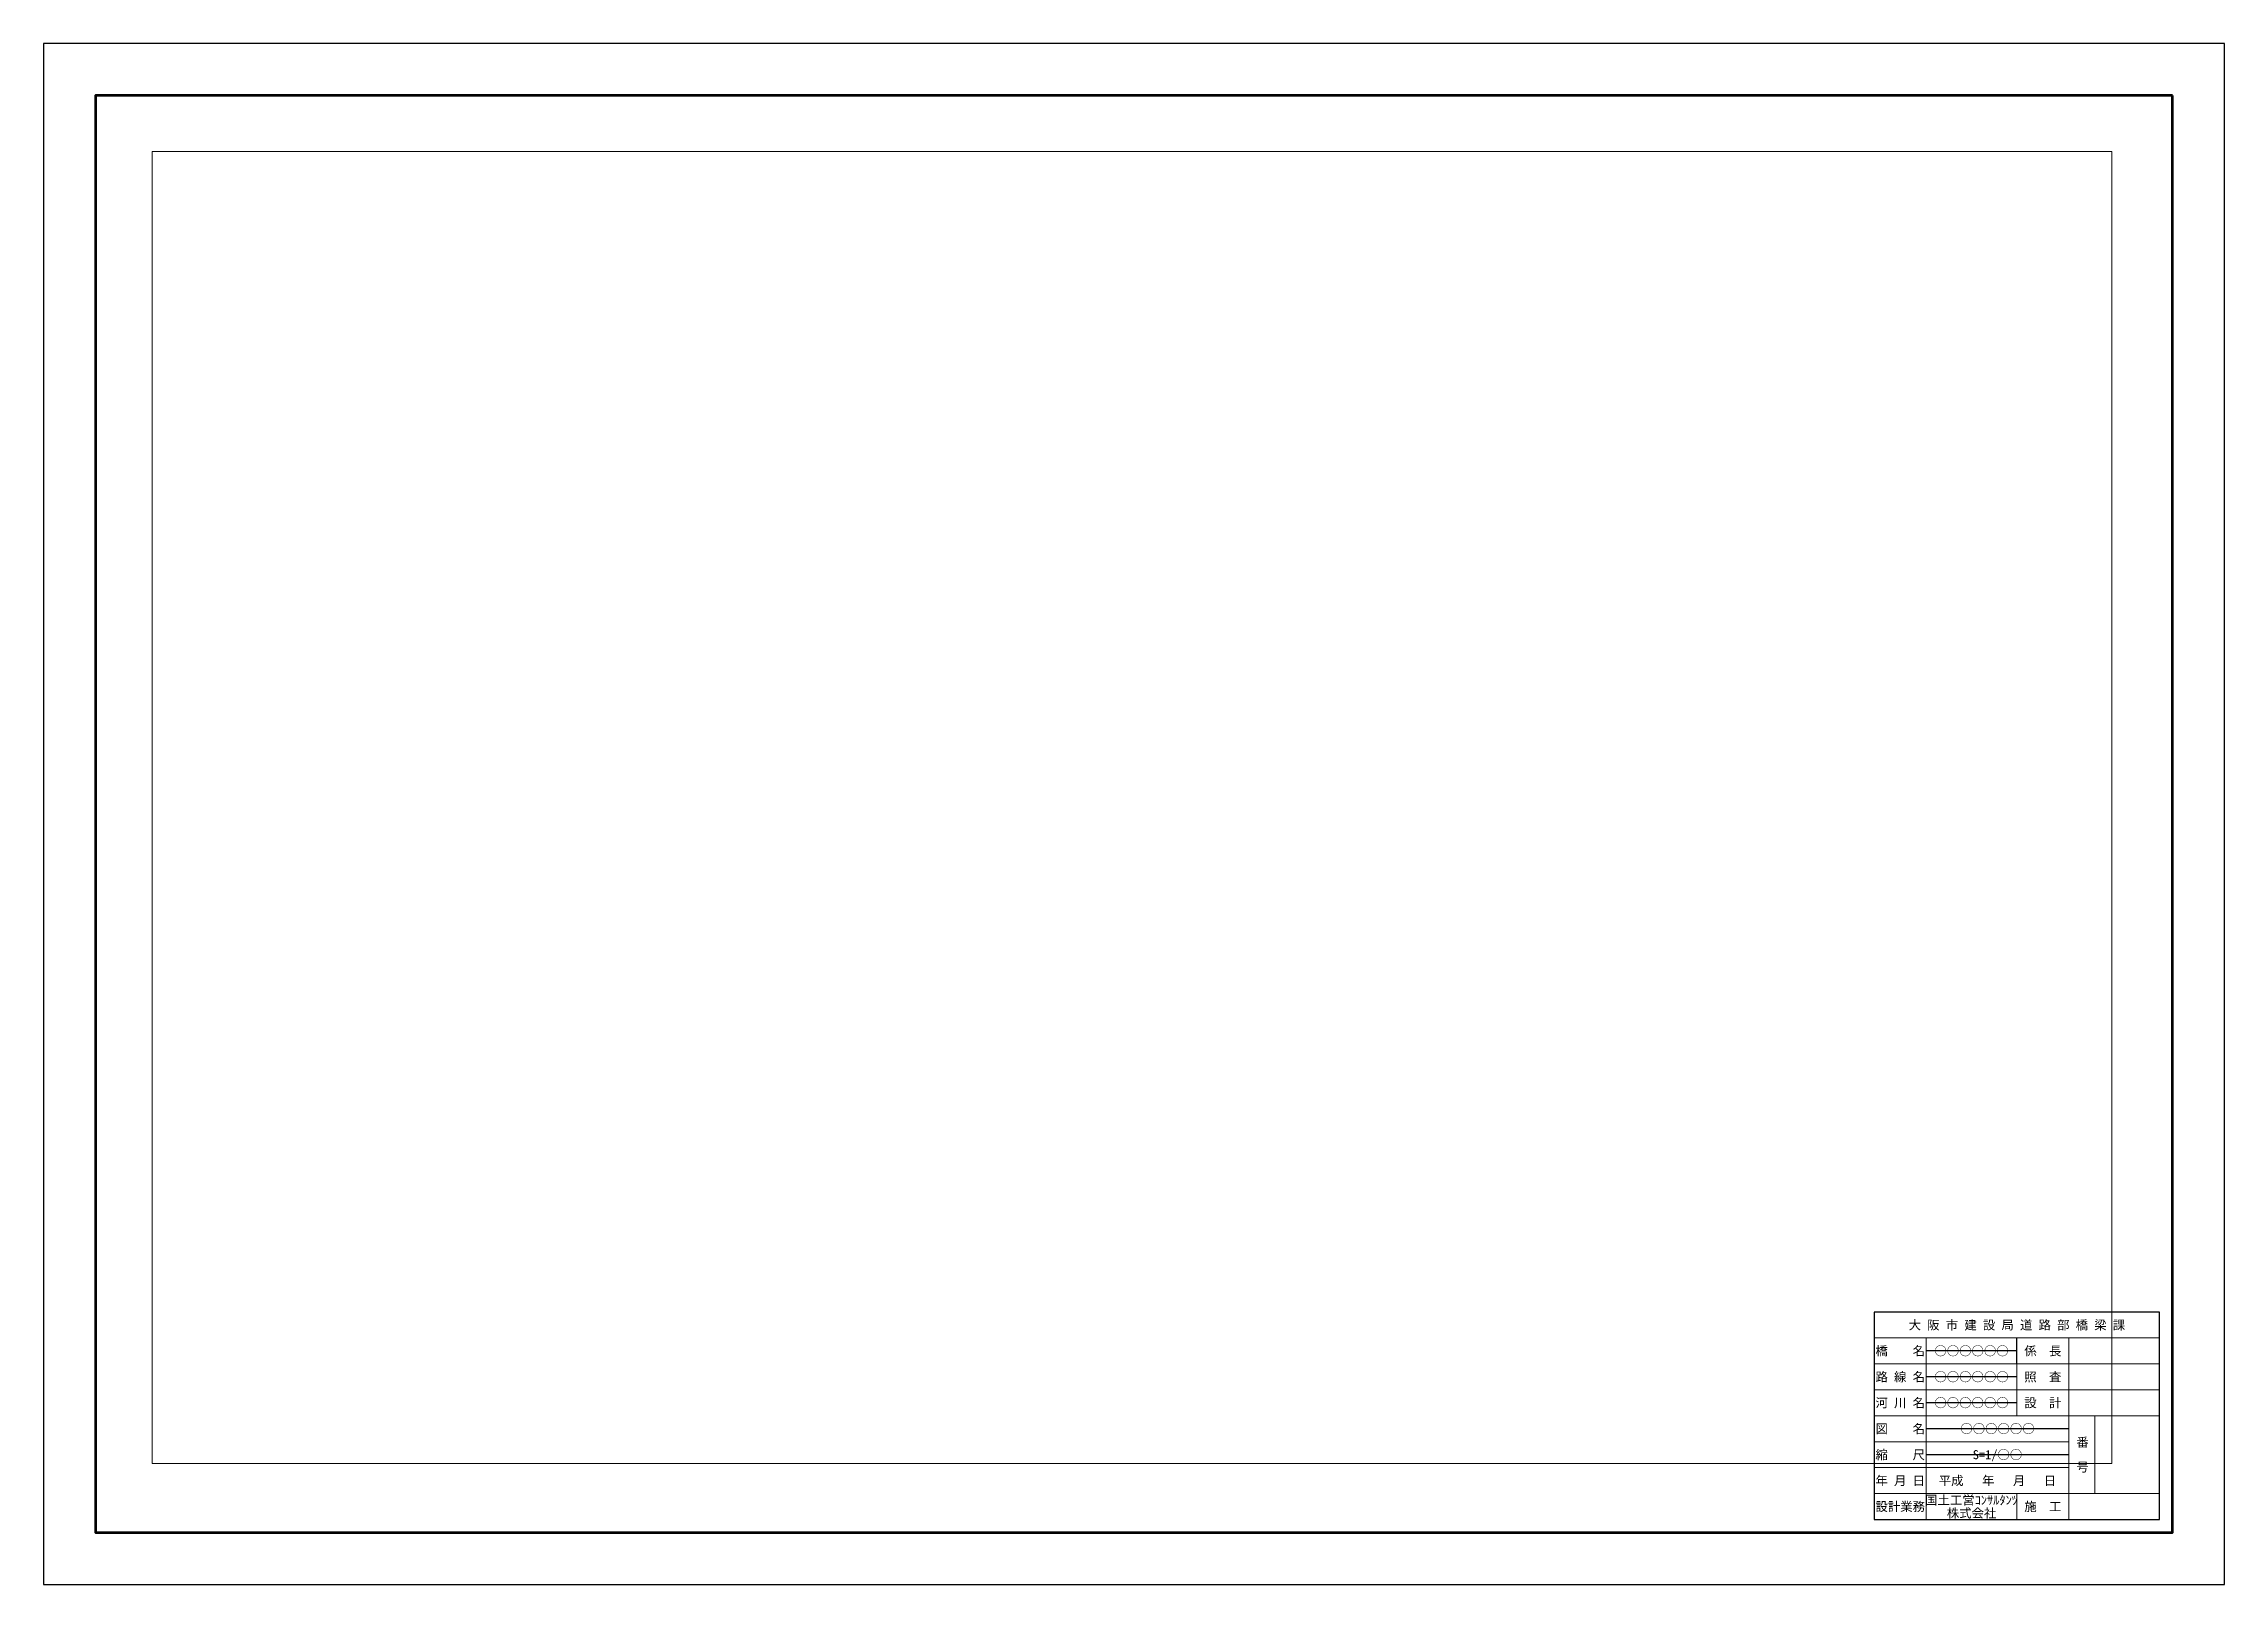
# Paper-space layout 'A1' of a CAD drawing. Header units: millimetres. Extents: x 0 to 841, y 0 to 594.
import ezdxf
from ezdxf.enums import TextEntityAlignment as Align

# ---------------------------------------------------------------- set-up
doc = ezdxf.new("R2010")
doc.units = ezdxf.units.MM
doc.layers.get('Defpoints').update_dxf_attribs({"color": 8})
for name, color, linetype, lineweight in [('D-TTL', 2, 'Continuous', 140), ('D-TTL-FRAM', 2, 'Continuous', 25), ('D-TTL-LINE', 7, 'Continuous', 13), ('D-TTL-TXT', 7, 'Continuous', 13)]:
    doc.layers.add(name, color=color, linetype=linetype, lineweight=lineweight)
doc.styles.add('MS-G', font='MS Gothic.ttf')
doc.styles.add('TATE', font='@MS Gothic.ttf')

psp = doc.layouts.new('A1')

# ---------------------------------------------------------------- linework, layer by layer
at = {"layer": 'D-TTL'}
psp.add_lwpolyline([(821, 574), (20, 574), (20, 20), (821, 20)], close=True, dxfattribs=at)
at = {"layer": 'D-TTL-FRAM'}
psp.add_lwpolyline([(816, 105), (706, 105), (706, 25), (816, 25)], close=True, dxfattribs=at)
at = {"layer": 'D-TTL-LINE'}
for p, q in [((816, 95), (706, 95)), ((726, 95), (726, 25)), ((761, 95), (761, 65)), ((781, 95), (781, 25)), ((816, 85), (706, 85)), ((816, 75), (706, 75)), ((816, 65), (706, 65)), ((791, 65), (791, 35)), ((781, 55), (706, 55)), ((781, 45), (706, 45)), ((816, 35), (706, 35)), ((761, 35), (761, 25))]:
    psp.add_line(p, q, dxfattribs=at)
at = {"layer": 'Defpoints'}
for p, q in [((761, 85), (761, 95)), ((761, 90), (726, 90)), ((761, 80), (726, 80)), ((761, 70), (726, 70)), ((781, 60), (726, 60)), ((781, 50), (726, 50))]:
    psp.add_line(p, q, dxfattribs=at)
psp.add_lwpolyline([(841, 594), (0, 594), (0, 0), (841, 0)], close=True, dxfattribs=at)

# ---------------------------------------------------------------- texts
at = {"linetype": 'Continuous', "lineweight": 0, "insert": (788, 57.23), "char_height": 3.5, "attachment_point": 1, "rotation": 270, "style": 'TATE'}
psp.add_mtext_dynamic_manual_height_columns('番  号', width=28.9513, gutter_width=1, heights=[0], dxfattribs=at)
at = {"layer": 'D-TTL-TXT', "style": 'MS-G'}
for s, p in [('大 阪 市 建 設 局 道 路 部 橋 梁 課', (761, 100)), ('橋\u3000\u3000名', (716, 90)), ('○○○○○○', (743.5, 90)), ('係  長', (771, 90)), ('路 線 名', (716, 80)), ('○○○○○○', (743.5, 80)), ('照  査', (771, 80)), ('河 川 名', (716, 70)), ('○○○○○○', (743.5, 70)), ('設  計', (771, 70)), ('図\u3000\u3000名', (716, 60)), ('○○○○○○', (753.5, 60)), ('縮\u3000\u3000尺', (716, 50)), ('S=1/○○', (753.5, 50)), ('年 月 日', (716, 40)), ('平成   年   月   日', (753.5, 40)), ('国土工営ｺﾝｻﾙﾀﾝﾂ', (743.5, 32.5)), ('設計業務', (716, 30)), ('株式会社', (743.5, 27.5)), ('施  工', (771, 30))]:
    psp.add_text(s, height=3.5, dxfattribs=at).set_placement(p, align=Align.MIDDLE_CENTER)

# ---------------------------------------------------------------- viewports
at = {"layer": 'Defpoints', "linetype": 'Continuous', "lineweight": 0}
psp.add_viewport(center=(419.71, 299.48), size=(755.81, 505.8017), view_center_point=(453190.94, 377133.87), view_height=50580.1717, dxfattribs=at)

doc.saveas('drawing.dxf')
